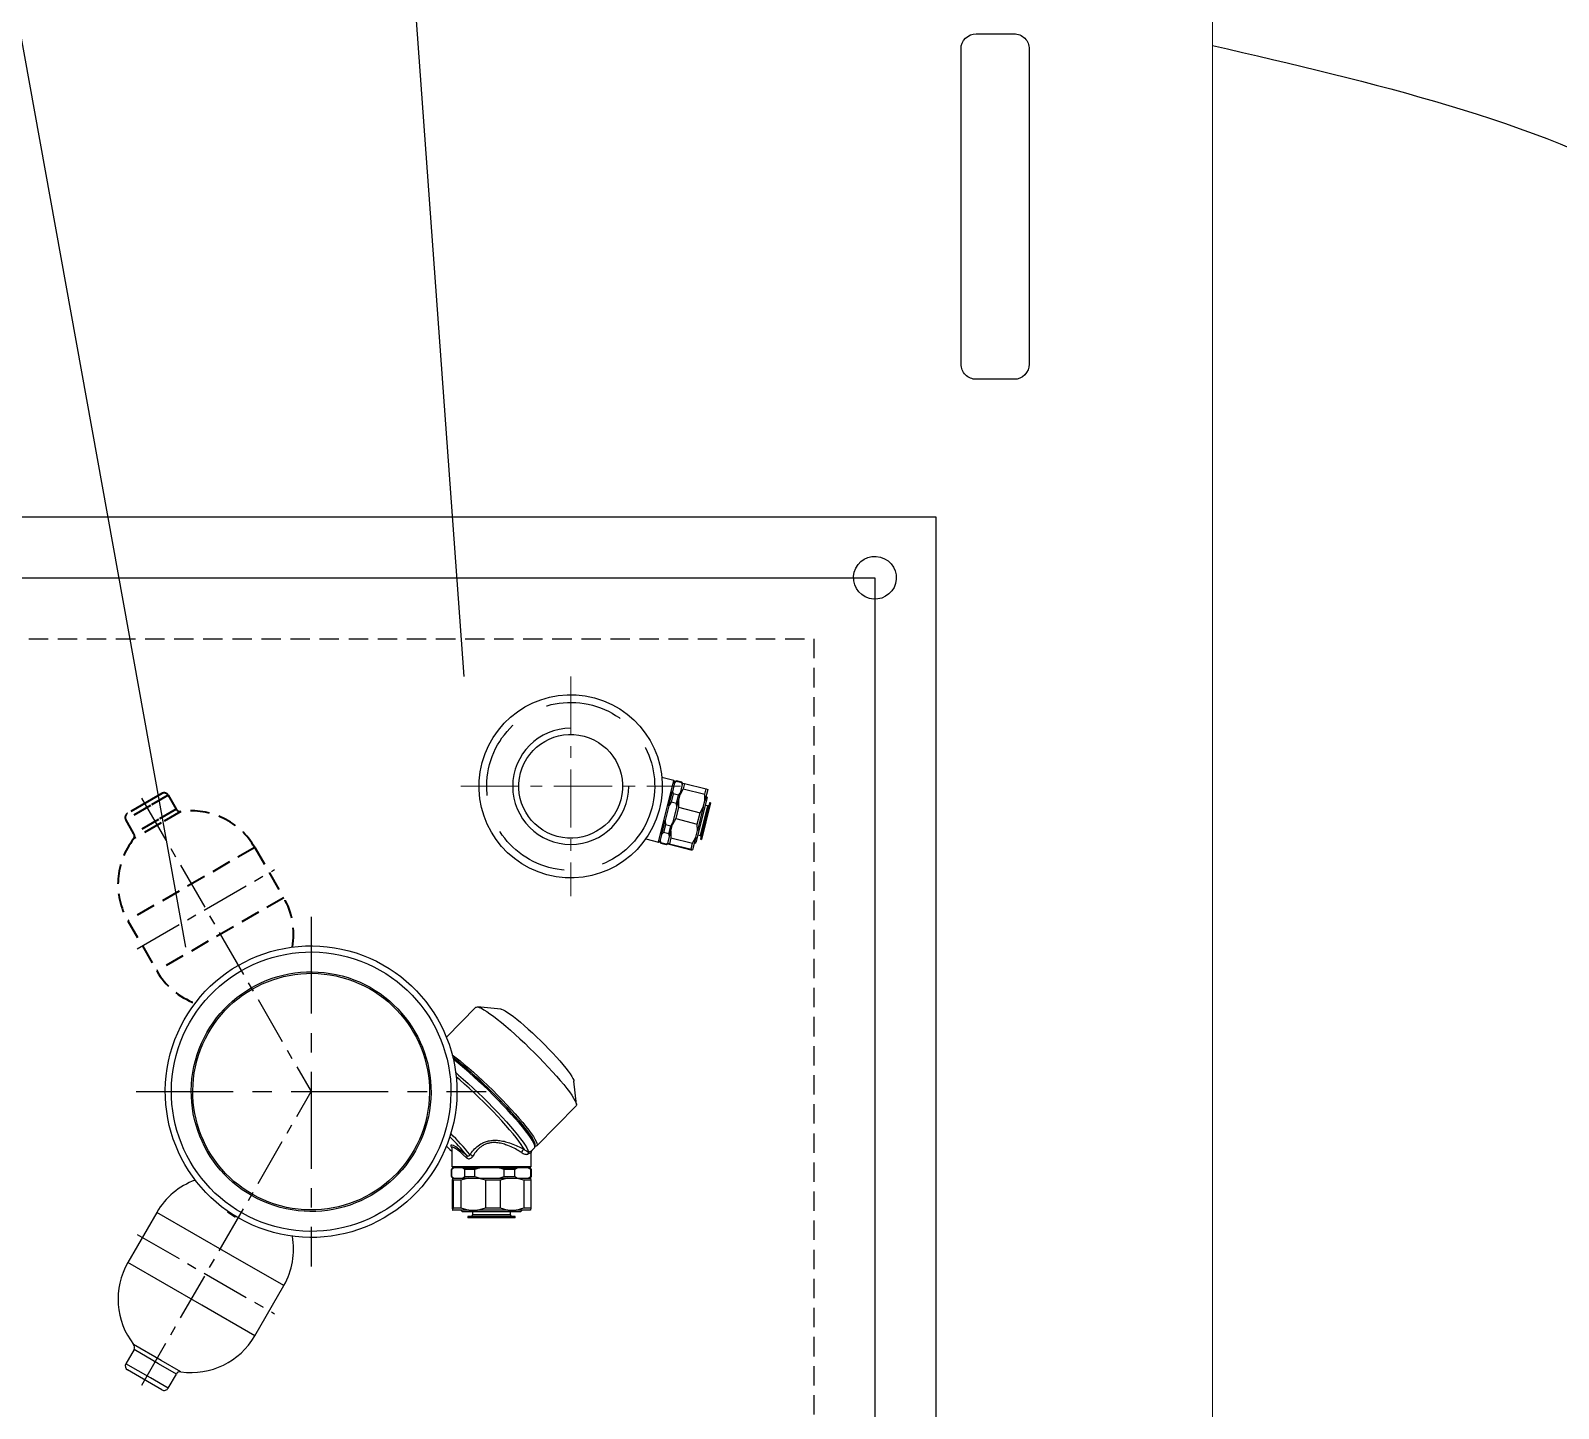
# Model space of a CAD drawing. Header units: millimetres. Extents: x -27384 to -11847, y 105622 to 113060.
# Drawn here: x -20533 to -20033, y 111401 to 111852 of the extents above; entities that cross this region are included whole.
import ezdxf

# ---------------------------------------------------------------- set-up
doc = ezdxf.new("R2010")
doc.units = ezdxf.units.MM
for name, pattern in [('CENTER', [50.800000000000004, 31.75, -6.35, 6.35, -6.35]), ('CENTERX2', [101.60000000000001, 63.5, -12.7, 12.7, -12.7]), ('DASHDOT', [25.4, 12.7, -6.35, 0, -6.35]), ('DASHED', [19.049999999999997, 12.7, -6.35]), ('HIDDEN', [9.524999999999999, 6.35, -3.175])]:
    doc.linetypes.add(name, pattern=pattern)
doc.layers.get('0').update_dxf_attribs({"color": 1, "linetype": 'DASHDOT'})
for name, color, linetype in [('01粗实线', 7, 'Continuous'), ('1', 4, 'Continuous'), ('3', 6, 'HIDDEN')]:
    doc.layers.add(name, color=color, linetype=linetype)
for name, color, linetype, lineweight in [('04细虚线', 6, 'DASHED', 20), ('1轮廓实线层', 7, 'Continuous', 0), ('2中心线层', 1, 'CENTER', 25), ('4虚线层', 6, 'DASHED', 35), ('点画线1', 4, 'CENTERX2', 20), ('粗实线', 7, 'Continuous', 25)]:
    doc.layers.add(name, color=color, linetype=linetype, lineweight=lineweight)

# ---------------------------------------------------------------- blocks, each defined once
blk = doc.blocks.new('G$CC07C4F29')
at = {"color": 4, "linetype": 'Continuous', "lineweight": 25}
for p, q in [((117.2327228950307, 125.4825651748397), (107.5597459562923, 115.6603669750693)), ((125.3412329972925, 124.8966662999446), (117.708551145166, 125.6024496688187)), ((150.1202310244116, 93.6831760355708), (149.2976920384717, 101.3041597014817)), ((137.124905936711, 80.12409293751261), (150.0076443826365, 93.2055683894796)), ((136.5478042232135, 79.78993869844999), (136.5371445331475, 80.4862213466622)), ((109.3093894959602, 79.46232776601391), (109.3093894959529, 73.35878540790145)), ((135.3093894959529, 73.35878540790873), (135.3093894959602, 77.87953386085428)), ((135.5645116082887, 78.53962701141427), (136.4285416963903, 79.41698615633504)), ((136.544601541631, 79.99913536290114), (136.7538227202676, 79.99913536290114)), ((109.6593894959515, 72.858785407916), (109.1593894959587, 72.358785407916)), ((109.1593894959587, 72.358785407916), (109.1593894959587, 70.05878540791309)), ((109.2204038789205, 72.35878540792328), (109.1593894959587, 72.358785407916)), ((109.1593894959587, 70.05878540791309), (109.6593894959515, 69.55878540790582)), ((109.1593894959587, 70.05878540791309), (109.2204038789278, 70.05878540789854)), ((109.9542728678061, 72.85878540790873), (109.2204038789205, 72.35878540792328)), ((109.2204038789278, 70.05878540789854), (109.2204038789205, 72.35878540792328)), ((109.2204038789278, 70.05878540789854), (109.9542728678134, 69.55878540790582)), ((109.3093894959529, 73.35878540790145), (109.8093894959457, 72.85878540790873)), ((109.3093894959529, 73.35878540790145), (135.3093894959529, 73.35878540790873)), ((109.6593894959515, 72.858785407916), (109.9542728678061, 72.85878540790873)), ((110.2561159268153, 72.85878540792328), (109.9542728678061, 72.85878540790873)), ((112.5024873342263, 72.85878540790873), (110.2561159268153, 72.85878540792328)), ((112.8043303932282, 72.85878540790873), (112.5024873342263, 72.85878540790873)), ((113.5381993821138, 72.358785407916), (112.8043303932282, 72.85878540790873)), ((112.8043303932282, 72.85878540790873), (118.4834678095795, 72.85878540790873)), ((112.8043303932354, 69.55878540790582), (113.5381993821065, 70.05878540791309)), ((116.8606688526052, 72.358785407916), (113.5381993821138, 72.358785407916)), ((113.5381993821065, 70.05878540791309), (113.5381993821138, 72.358785407916)), ((113.5381993821065, 70.05878540791309), (116.8606688525979, 70.05878540791309)), ((118.4834678095795, 72.85878540790873), (116.8606688526052, 72.358785407916)), ((116.8606688525979, 70.05878540791309), (116.8606688526052, 72.358785407916)), ((116.8606688525979, 70.05878540791309), (118.4834678095722, 69.55878540792037)), ((119.1509310881011, 72.85878540792328), (118.4834678095795, 72.85878540790873)), ((124.1183152290541, 72.85878540792328), (119.1509310881011, 72.85878540792328)), ((124.7857785075757, 72.85878540790873), (124.1183152290541, 72.85878540792328)), ((126.40857746455, 72.358785407916), (124.7857785075757, 72.85878540790873)), ((124.7857785075757, 72.85878540790873), (130.838584437719, 72.858785407916)), ((124.7857785075757, 69.55878540791309), (126.4085774645573, 70.05878540791309)), ((126.4085774645573, 70.05878540791309), (126.40857746455, 72.358785407916)), ((129.9496544696231, 72.358785407916), (126.40857746455, 72.358785407916)), ((126.4085774645573, 70.05878540791309), (129.9496544696303, 70.05878540792037)), ((130.838584437719, 72.858785407916), (129.9496544696231, 72.358785407916)), ((129.9496544696303, 70.05878540792037), (129.9496544696231, 72.358785407916)), ((129.9496544696303, 70.05878540792037), (130.838584437719, 69.55878540790582)), ((131.2042046572387, 72.85878540790873), (130.838584437719, 72.858785407916)), ((133.925217390788, 72.85878540792328), (131.2042046572387, 72.85878540790873)), ((134.2908376103005, 72.85878540790873), (133.925217390788, 72.85878540792328)), ((135.1797675783891, 72.35878540792328), (134.2908376103005, 72.85878540790873)), ((134.2908376103005, 72.85878540790873), (134.9593894959544, 72.858785407916)), ((134.2908376103005, 69.55878540792037), (135.1797675784037, 70.05878540790582)), ((134.8093894959529, 72.85878540790873), (135.3093894959529, 73.35878540790873)), ((135.4593894959617, 72.358785407916), (134.9593894959544, 72.858785407916)), ((134.9593894959544, 69.55878540790582), (135.4593894959544, 70.05878540790582)), ((135.1797675784037, 70.05878540790582), (135.1797675783891, 72.35878540792328)), ((135.4593894959617, 72.358785407916), (135.1797675783891, 72.35878540792328)), ((135.1797675784037, 70.05878540790582), (135.4593894959544, 70.05878540790582)), ((135.4593894959544, 70.05878540790582), (135.4593894959617, 72.358785407916)), ((109.567157276957, 69.55878540790582), (109.477613287956, 68.85878540792328)), ((109.477613287956, 68.85878540792328), (109.477613287956, 59.75878540791018)), ((109.567157276957, 69.55878540790582), (109.6630808632617, 69.55878540791309)), ((109.7526248522627, 68.85878540790873), (109.6630808632617, 69.55878540791309)), ((109.6630808632617, 69.55878540791309), (114.8863044906029, 69.55878540790582)), ((112.2607834685405, 68.858785407916), (109.7526248522627, 68.85878540790873)), ((109.7526248522627, 68.85878540790873), (109.7526248522627, 59.75878540791018)), ((114.8863044906029, 69.55878540790582), (112.2607834685405, 68.858785407916)), ((112.2607834685405, 68.858785407916), (112.2607834685477, 59.75878540791018)), ((114.8863044906029, 69.55878540790582), (117.698881808421, 69.55878540790582)), ((117.698881808421, 69.55878540790582), (127.6285367095988, 69.55878540791309)), ((120.3244028304762, 68.85878540790873), (117.698881808421, 69.55878540790582)), ((125.0925596765373, 68.85878540790873), (120.3244028304762, 68.85878540790873)), ((120.3244028304762, 68.85878540790873), (120.3244028304835, 59.75878540791018)), ((127.6285367095988, 69.55878540791309), (125.0925596765373, 68.85878540790873)), ((125.0925596765373, 68.85878540790873), (125.0925596765373, 59.75878540791746)), ((127.6285367095988, 69.55878540791309), (130.3451904411122, 69.55878540790582)), ((132.8811674741737, 68.85878540790873), (130.3451904411122, 69.55878540790582)), ((130.3451904411122, 69.55878540790582), (135.0516217149489, 69.55878540792037)), ((132.8811674741737, 68.85878540790873), (132.881167474181, 59.75878540791746)), ((135.1411657039425, 68.85878540790873), (132.8811674741737, 68.85878540790873)), ((135.0516217149489, 69.55878540792037), (135.1411657039425, 68.85878540790873)), ((135.1411657039425, 68.85878540790873), (135.1411657039425, 59.75878540791746)), ((12.71750493908621, 58.33027388273331), (3.217504939071659, 41.875791210834)), ((36.92883996432647, 44.35185308846849), (12.71750493908621, 58.33027388273331)), ((35.98097639354819, 58.66251620611001), (35.89242473827471, 58.52630663595482)), ((35.89242473827471, 58.52630663595482), (35.95138709674939, 58.24823211306648)), ((38.40762534546229, 56.89114122976025), (35.89263915795163, 58.52616723887331)), ((38.12955082257395, 56.83217887130013), (35.95157278418628, 58.24811139517988)), ((38.12955082257395, 56.83217887130013), (38.40762534546229, 56.89114122976025)), ((38.40762534546229, 56.89114122976025), (38.49617700073577, 57.02735079991544)), ((109.477613287956, 59.75878540791018), (109.567157276957, 59.05878540790582)), ((109.567157276957, 59.05878540790582), (109.663080863269, 59.05878540790582)), ((109.663080863269, 59.05878540790582), (109.7526248522627, 59.75878540791018)), ((114.8863044906102, 59.05878540790582), (109.663080863269, 59.05878540790582)), ((109.7526248522627, 59.75878540791018), (112.2607834685477, 59.75878540791018)), ((112.25938949595, 59.05878540791309), (112.8093894959457, 58.50878540791746)), ((112.2607834685477, 59.75878540791018), (114.8863044906102, 59.05878540790582)), ((131.8093894959602, 58.50878540791746), (112.8093894959457, 58.50878540791746)), ((114.6093894959558, 57.00878540791746), (114.6093894959631, 56.55878540792037)), ((130.00938949595, 57.00878540790291), (114.6093894959558, 57.00878540791746)), ((130.0093894959427, 56.55878540792037), (114.6093894959631, 56.55878540792037)), ((114.8863044906102, 59.05878540790582), (117.698881808421, 59.05878540792037)), ((116.1093894959704, 58.50878540790291), (116.1093894959704, 57.50878540811391)), ((128.5093894959355, 57.50878540811391), (116.1093894959704, 57.50878540811391)), ((117.698881808421, 59.05878540792037), (120.3244028304835, 59.75878540791018)), ((127.6285367096061, 59.05878540790582), (117.698881808421, 59.05878540792037)), ((120.3244028304835, 59.75878540791018), (125.0925596765373, 59.75878540791746)), ((125.0925596765373, 59.75878540791746), (127.6285367096061, 59.05878540790582)), ((127.6285367096061, 59.05878540790582), (130.3451904411049, 59.05878540792037)), ((128.5093894959355, 57.50878540811391), (128.5093894959427, 58.50878540791746)), ((130.0093894959427, 56.55878540792037), (130.00938949595, 57.00878540790291)), ((130.3451904411049, 59.05878540792037), (132.881167474181, 59.75878540791746)), ((135.0516217149489, 59.05878540790582), (130.3451904411049, 59.05878540792037)), ((131.8093894959602, 58.50878540791746), (132.3593894959558, 59.05878540791309)), ((132.881167474181, 59.75878540791746), (135.1411657039425, 59.75878540791746)), ((135.1411657039425, 59.75878540791746), (135.0516217149489, 59.05878540790582)), ((27.42883996431192, 27.89737041657645), (3.217504939071659, 41.875791210834)), ((54.28672432072199, 34.33027388274058), (36.92883996432647, 44.35185308846849)), ((44.78672432073654, 17.87579121082672), (54.28672432072199, 34.33027388274058)), ((44.78672432073654, 17.87579121082672), (27.42883996431192, 27.89737041657645)), ((14.1425876137655, 9.85035457117192), (5.122678486695804, 15.0580015337473)), ((5.241751833433227, 13.3818896789162), (2.573911399616918, 8.761054501075705)), ((13.3121968418418, 8.72241608081822), (5.241751833433227, 13.3818896789162)), ((10.64435640804732, 4.101580903006834), (2.573911399616918, 8.761054501075705)), ((9.6801860746491, 2.92619409695908), (3.122949505312135, 6.712016395402316)), ((19.09815829397849, 5.381889678916195), (13.3121968418418, 8.72241608081822)), ((20.60925041321752, 6.116825063152646), (14.1425876137655, 9.85035457117192)), ((16.430317860184, 0.7610545010975329), (19.09815829397849, 5.381889678916195)), ((14.38127975450334, 0.2120163953950396), (9.6801860746491, 2.92619409695908)), ((16.430317860184, 0.7610545010975329), (10.64435640804732, 4.101580903006834))]:
    blk.add_line(p, q, dxfattribs=at)
at = {"color": 4, "linetype": 'Continuous', "lineweight": 25, "flags": 128}
for points in [[(117.2327228950307, 125.4825651748324), (117.4151095398265, 125.5847934015983), (117.7939930525099, 125.5919327636293), (118.3206414425513, 125.4473701787283), (118.9901375358386, 125.152455388823), (119.7962304277389, 124.7099419338119), (120.7313938461011, 124.1239614426449), (121.7868964220834, 123.3999850572363), (122.9528832124852, 122.544772350062), (124.2184677128316, 121.5663082117317), (125.5718335016281, 120.4737282982896), (127.0003445671318, 119.2772337339775), (128.4906632864295, 117.9879958662059), (130.0288749552055, 116.6180519615373), (131.6006177055024, 115.1801928171262), (133.1912165988106, 113.6878433363672), (134.7858206417804, 112.1549371843139), (136.3695414461035, 110.5957866926401), (137.9275922373708, 109.0249492294461), (139.4454259151062, 107.457091280834), (140.9088708752461, 105.906851514068), (142.3042633264849, 104.3887041001653), (143.6185748654825, 102.9168235724574), (144.8395341195137, 101.5049524828864), (145.9557413209986, 100.1662730913959), (146.9567747440306, 98.91328428675479), (147.8332880092712, 97.7576848878598), (148.5770973485232, 96.71026441494178), (149.1812580143742, 95.78080235073139), (149.6401291214788, 94.97797683209501), (149.9494263139568, 94.3092836245778), (150.1062617672578, 93.78096613650996), (150.109171150998, 93.39795712592604), (150.0076443826365, 93.20556838947232)], [(125.3412329972998, 124.8966662999737), (125.5786314013239, 124.8513366519983), (126.09991152968, 124.6545632832931), (126.7595493649642, 124.3097129279631), (127.5492495787112, 123.8211222793107), (128.4590812324896, 123.1949356482291), (129.4776026653926, 122.4390276949416), (130.5920053794252, 121.5629044005036), (131.7882751138604, 120.5775835237291), (133.0513680827207, 119.4954560463302), (134.3654001590403, 118.330130349168), (135.7138466270335, 117.0962610790666), (137.0797499899854, 115.8093648579888), (138.4459332206025, 114.4856251525853), (139.795215772072, 113.1416887576997), (141.1106296334401, 111.794456453259), (142.375632712181, 110.4608704671919), (143.5743168605986, 109.1577014170398), (144.6916079300354, 107.9013374097121), (145.7134553370379, 106.7075779515799), (146.6270087575685, 105.5914352604232), (147.4207797273048, 104.5669454782328), (148.0847861157381, 103.6469921584139), (148.6106776572778, 102.8431442477522), (148.9918409606616, 102.1655106001053), (149.2234826761851, 101.6226128517665), (149.2976920384608, 101.304159701489)], [(109.4531873058731, 109.9220927337374), (109.4739982202082, 109.9068366352658), (110.6912052873449, 108.9889263014411), (112.0022113896557, 107.9521936069432), (113.3947760164083, 106.8063182455735), (114.8558971668899, 105.561998946825), (116.3719327465878, 104.2308535847624), (117.9287279397831, 102.825310704975), (119.5117473692007, 101.3584934825849), (121.1062108089536, 99.84409719483665), (122.6972311835125, 98.29626135181752), (124.2699535642969, 96.7294376797363), (125.8096938662275, 95.15825518907513), (127.3020759489227, 93.59738358741015), (128.733165842983, 92.06139631235419), (130.089601847656, 90.56463446321868), (131.3587192854757, 89.12107290212589), (132.528668748826, 87.74418977440655), (133.5885267347985, 86.44684066688205), (134.5283976349529, 85.24113857857446), (135.3395061279225, 84.13834082503308), (136.0142791122562, 83.1487439317716), (136.5464164143996, 82.28158749832801), (136.9309496117421, 81.54496793068392), (137.164288421438, 80.94576284728828), (137.2442542218851, 80.48956686453312)], [(109.6768783930092, 109.0303479480426), (110.7562120863367, 108.2075589433807), (112.0729014406752, 107.1590379396148), (113.4696819037054, 106.0021732859605), (114.9331017160221, 104.748106221472), (116.4490673448454, 103.4089140974902), (118.0029792124551, 101.9974940662578), (119.5798722981199, 100.5274388742473), (121.1645602593926, 99.01290595654427), (122.7417816849484, 97.46848109311395), (124.2963470702525, 95.90903793961479), (125.813285100834, 94.34959478613018), (127.2779868342113, 92.80516992268531), (128.6763463919924, 91.29063700498227), (129.9948968072422, 89.8205818129718), (131.2209397186598, 88.40916178173211), (132.3426676627787, 87.06996965776489), (133.3492777862921, 85.81590259325458), (134.2310758834356, 84.65903793960751), (134.9795697565351, 83.61051693584159), (135.5875510003752, 82.68043741240399), (136.0491644232461, 81.87775654350844), (136.3599644355563, 81.21020458474959), (136.5169578632485, 80.68421042639966), (136.537144533133, 80.48622134667676)], [(136.5372284271798, 80.478905310134), (136.4565844704266, 80.93327972682891), (136.2212034253243, 81.53187888166576), (135.8333521400054, 82.26893793760246), (135.2967658343769, 83.13735861299938), (134.6166121278875, 84.12877754199872), (133.7994412725311, 85.23364681838575), (132.853123070352, 86.44132594703115), (131.7867710829669, 87.74018431775767), (130.6106548629323, 89.11771321438573), (129.3361010523731, 90.56064628066088), (127.975384301244, 92.05508728232962), (126.5416090556755, 93.58664393561048), (125.0485833550847, 95.14056651268766), (123.5106858531217, 96.7018898897004), (121.9427273434485, 98.25557766903512), (120.3598081236341, 99.78666698799498), (118.7771725710918, 101.2804126195188), (117.2100623313236, 102.72242897658), (115.6735695326279, 104.0988286533757), (114.1824914405879, 105.3963561685887), (112.7511879523299, 106.6025156229662), (111.3934433028844, 107.7056910416068), (110.1223333154339, 108.6952582421654), (109.6768783930092, 109.0303479480426)], [(136.428541696383, 79.41698615634232), (136.5264118369523, 79.59501471493422), (136.5307486728343, 79.97109570147586), (136.3811259241047, 80.4926839276668), (136.0789405780597, 81.15490946482896), (135.6270140578563, 81.95158929153695), (135.0295658796604, 82.87528502289933), (134.292174256123, 83.91737236072368), (133.4217240141516, 85.06812161634298), (132.4263423131415, 86.31678855399514), (131.315322763825, 87.65171470690984), (130.0990386564081, 89.06043622930156), (128.7888461078619, 90.52980026786099), (127.3969780330372, 92.0460877664591), (125.9364299290901, 93.59514155724901), (124.4208385401871, 95.1624985423623), (122.8643545347295, 96.73352473194973), (121.2815103845423, 98.29355187775218), (119.6870846789607, 99.82801442663185), (118.0959641411828, 101.3225855152341), (116.5230046350116, 102.7633107359507), (114.9828924595276, 104.1367384256082), (113.4900072271485, 105.43004525992), (112.0582876050466, 106.6311559814276), (110.7011011735813, 107.7288561429377), (109.8203665508481, 108.4162667872952)], [(110.5944330189959, 104.0851318160203), (111.5285998713734, 103.2953671454743), (113.0706178481123, 101.956768607597), (114.6615329907581, 100.5341990019588), (116.2855742659231, 99.04176052175899), (117.926642254788, 97.49424798320251), (119.5684687495959, 95.90700216171535), (121.1947780233604, 94.29575771604868), (122.7894481741896, 92.67648720772559), (124.3366709445836, 91.06524276205892), (125.8211084316499, 89.47799694057176), (127.2280451345068, 87.93048440202983), (128.5435338317257, 86.43804592183005), (129.7545338427444, 85.01547631617723), (130.849040302528, 83.67687777832907), (131.816203167873, 82.43552008092956), (132.6464347760848, 81.30370903033327), (133.3315048890217, 80.29266447697592), (133.8646222811003, 79.41240909077897), (134.2405020619335, 78.6716690047615), (134.4554180663108, 78.07778731113649)], [(133.0658053727457, 78.86346442343347), (132.6005424060495, 79.66847513778339), (131.9898368450449, 80.59996336408221), (131.2395347812781, 81.64901225959329), (130.3568186195553, 82.80557961040904), (129.3501383230541, 84.0585939623561), (128.2291305244362, 85.39606060459482), (127.0045262775238, 86.80517639118625), (125.6880483321802, 88.27245230152039), (124.2922989161743, 89.78384256648133), (122.830639098087, 91.324879124164), (121.3170608859436, 92.88081011809845), (119.766053286141, 94.43674111201835), (118.1924636048498, 95.9777776697083), (116.6113553193281, 97.48916793466924), (115.0378638800976, 98.9564438449961), (113.4870518239622, 100.3655596315875), (111.9737645852001, 101.7030262738335), (110.7504515855035, 102.7547517579951)], [(137.2442542218851, 80.48956686453312), (137.1701003939306, 80.18063936140243), (136.9425192918934, 80.02186471075402), (136.7538227202676, 79.99913536292297)], [(107.5479506821794, 80.0278738081688), (108.7111417255001, 78.9470784189034), (109.3093894959529, 78.40622650223668)]]:
    blk.add_lwpolyline(points, dxfattribs=at)
at = {"color": 4, "linetype": 'Continuous', "lineweight": 25}
for radius in [47.75000000050019, 45.75000000050014, 39.24927866180012, 38.74927866180014]:
    blk.add_circle((63.2521146299041, 97.858785407916), radius, dxfattribs=at)
for centre, radius, start, end in [((59.22234849823144, 32.77462329131959), 70.53386921552563, 38.73308481005975, 45.50148785795557), ((53.83207828132436, 27.43818263798312), 79.07438194780522, 39.05294318773875, 45.78029020922601), ((113.5629877839383, 76.61798111619282), 0.7395542957472829, 325.5926489103645, 23.02001859792631), ((114.1518643102609, 74.38829642546625), 3.068574900913996, 49.06855182102193, 69.2625191923814), ((133.2423168361129, 77.68528416386835), 1.191329098407244, 98.52051242745647, 167.833350216748), ((135.2304284988277, 77.47671162070037), 0.9807819105905883, 142.2038784688347, 184.0255352279065), ((33.50211462991865, 46.33027388274058), 24.00000000000036, 109.9898882237924, 150.0000000000221), ((115.6093894957667, 57.50878540812846), 0.5000000002011118, 270.0000000466907, 0), ((129.0093894961465, 57.50878540809936), 0.5000000002011118, 180, 269.9999999524755), ((33.50211462991865, 46.33027388274058), 24.00000000000031, 329.9999999999746, 10.01011177621375), ((24.00211462991865, 29.875791210834), 24.00000000000037, 150.0000000000372, 218.1270919335081), ((3.942713727767114, 14.13188967890892), 1.500000000000687, 330.0000000003172, 38.12709193490512), ((24.00211462991865, 29.875791210834), 24.00000000000037, 261.872908066429, 329.9999999999596), ((3.872949505290308, 8.011054501082981), 1.499999999999989, 150.0000000013172, 240.0000000003172), ((20.39719639965915, 4.631889678908919), 1.500000000000737, 81.87290806557904, 149.9999999999376), ((15.13127975451062, 1.511054501053877), 1.500000000000028, 239.9999999996969, 330.0000000006968)]:
    blk.add_arc(centre, radius, start, end, dxfattribs=at)
for centre, major_axis, ratio, start_param, end_param in [((123.0057537362736, 66.38212600503903), (13.94672577328448, -13.94672577328437), 0.08748866352591853, 2.334302318659252, 3.437507729782718), ((122.3093894959529, 65.67501922383963), (-12.94286694306567, 13.95438633642635), 0.08724528637019617, 5.482416285291736, 6.376973082821841)]:
    blk.add_ellipse(centre, major_axis=major_axis, ratio=ratio, start_param=start_param, end_param=end_param, dxfattribs=at)
for points, knots in [([(115.2384058750686, 77.25806633794855), (115.4127685666608, 77.4943116535942), (115.9915625252543, 78.27852391938359), (117.1236611906643, 79.52506384049047), (118.5785095493047, 80.64619758819026), (120.0152652329343, 81.35534275870305), (121.3776210859942, 81.77411239663343), (122.9119599334008, 81.97182262002752), (124.6388799640408, 81.91959268774372), (126.4401689140941, 81.61672180487949), (128.4121988093393, 81.05569155608828), (130.4145059421862, 80.26439051373745), (131.9918053099173, 79.48138999766525), (132.8128646319165, 79.00899379343173), (133.0658053727384, 78.86346442341892)], [0, 0, 0, 0, 0.04266497171065688, 0.1416256404649988, 0.2434778682645758, 0.3056477259912133, 0.3695376831050997, 0.4442153448961934, 0.5217002682180775, 0.6115614299238573, 0.7040307214924727, 0.8229574975847133, 0.9454591641305351, 1, 1, 1, 1]), ([(132.077746496594, 77.93636372293986), (131.8504240166949, 78.08300134227466), (131.1290311293487, 78.54834614955325), (129.7147933217129, 79.34287641263654), (127.9273196841968, 80.15670921643323), (126.1261322209684, 80.76374506552384), (124.5467205670284, 81.10217328639555), (123.030893862895, 81.20750874110672), (122.050777104705, 81.11888826221548), (121.1516976743878, 80.93520762449043), (120.3271126022009, 80.68026338061463), (119.0604232978731, 80.01765199852525), (117.7724014503474, 78.92442573467997), (116.8058289667606, 77.71388626918633), (116.3102763485003, 76.93826029267802), (116.1622582902783, 76.70658630547405)], [0, 0, 0, 0, 0.05588772518059864, 0.177356007433796, 0.3020657121267563, 0.3922650908494876, 0.4848176544014231, 0.553498311996336, 0.6245753280593466, 0.6337352310777709, 0.6938120029317631, 0.7561224826148648, 0.8540593593476924, 0.9564085639967927, 1, 1, 1, 1]), ([(114.1731504039781, 76.2000790541133), (114.220728315915, 76.16034298001614), (114.3942738457627, 76.01540139362623), (114.7613678407215, 75.87265568868315), (115.2752058480255, 75.91670951026754), (115.7862395207267, 76.19809203818295), (116.0360372578361, 76.53589623196603), (116.1622582902783, 76.70658630547405)], [0, 0, 0, 0, 0.08027917785829626, 0.2928268998679805, 0.5159725756767263, 0.7554243607621479, 1, 1, 1, 1]), ([(115.2384058750686, 77.25806633794855), (115.1877002401015, 77.15259054338821), (115.089647284025, 76.94862478184223), (114.8615271227827, 76.77605502191), (114.6797847900016, 76.73698689717276), (114.5259934013084, 76.74722632338671), (114.4228066683936, 76.78246934311028), (114.314749484387, 76.84816253490135), (114.2718149097273, 76.88380475988379), (114.2436500987533, 76.90718583529815)], [0, 0, 0, 0, 0.259330725740973, 0.5014855701566178, 0.6710524832427325, 0.7186120730262767, 0.8811483084141254, 0.9220340377620758, 1, 1, 1, 1]), ([(132.077746496594, 77.93636372293986), (132.4668240569808, 77.72531193276518), (133.0744417379829, 77.3957149259586), (133.7873619704114, 77.29179904353077), (134.0956667810606, 77.36879866295203), (134.2520663120085, 77.40785969588615)], [0, 0, 0, 0, 0.4672911091819892, 0.7297628263334773, 1, 1, 1, 1]), ([(134.4554180663108, 78.07778731112921), (134.2555009135976, 78.12957429169182), (133.8790110041373, 78.22710106895101), (133.3254322991634, 78.66029679222993), (133.0658053727384, 78.86346442341892)], [0, 0, 0, 0, 0.5310026847615533, 1, 1, 1, 1]), ([(135.3093363702937, 77.879533860847), (135.2753012329704, 77.84798889570811), (135.2062085633297, 77.78395137365442), (134.7647574472358, 77.6141972250698), (134.3742197056054, 77.45702151610021), (134.2520663120085, 77.40785969588615)], [0, 0, 0, 0, 0.4001832612718427, 0.8123877864728472, 1, 1, 1, 1]), ([(134.4554180663108, 78.07778731112921), (134.586000683179, 78.12972652599274), (134.9937843986772, 78.2919224333018), (135.4389095093502, 78.46155403890589), (135.5166379438451, 78.5249867171151), (135.5509007077853, 78.55294789881009)], [0, 0, 0, 0, 0.2085006625084894, 0.6511063790816458, 0.9999999999999999, 0.9999999999999999, 0.9999999999999999, 0.9999999999999999]), ([(135.3199590545555, 77.88034207403689), (135.3193839973464, 77.96629024334106), (135.3181241977436, 78.1545801517932), (135.4359043020522, 78.40072877136845), (135.529479772762, 78.51071365164535), (135.5721044959791, 78.56081305317639)], [0, 0, 0, 0, 0.3137852009160802, 0.6874211194938615, 0.9999999999999999, 0.9999999999999999, 0.9999999999999999, 0.9999999999999999])]:
    blk.add_open_spline(points, degree=3, knots=knots, dxfattribs=at)
at = {"layer": '2中心线层', "lineweight": -3, "ltscale": 0.5}
for p, q in [((7.752114629889547, 193.9876052279433), (63.2521146299041, 97.85878540786507)), ((6.235454131427105, 144.6145382688628), (51.26877512817009, 170.6145382689356)), ((7.752114629904099, 1.729965587845072), (63.2521146299041, 97.85878540790873)), ((6.235454131514416, 51.10303254677274), (51.26877512830106, 25.10303254678729))]:
    blk.add_line(p, q, dxfattribs=at)
at = {"layer": '2中心线层', "lineweight": -3}
for p, q in [((63.25211462991138, 155.1587854085083), (63.25211462991138, 40.55878540732374)), ((5.95211462930456, 97.85878540790145), (120.5521146304964, 97.85878540790873))]:
    blk.add_line(p, q, dxfattribs=at)
at = {"layer": '4虚线层', "color": 2, "ltscale": 0.5}
for p, q in [((14.38127975431416, 195.5055544202332), (9.680186074459925, 192.7913767186765)), ((10.64435640786542, 191.615989912636), (2.573911399449571, 186.956516314538)), ((9.680186074459925, 192.7913767186765), (3.122949505130237, 189.0055544202187)), ((16.43031785998755, 194.9565163145598), (10.64435640786542, 191.615989912636)), ((19.09815829379659, 190.3356811367339), (13.31219684167445, 186.9951547348173)), ((16.43031785998755, 194.9565163145598), (19.09815829379659, 190.3356811367339)), ((5.241751833258604, 182.3356811367121), (2.573911399449571, 186.956516314538)), ((14.14258761359088, 185.8672162444782), (5.122678486535733, 180.6595692818883)), ((13.31219684167445, 186.9951547348173), (5.241751833258604, 182.3356811367121)), ((20.60925041302835, 189.6007457525047), (14.14258761359088, 185.8672162444782)), ((44.78672432058374, 177.8417796048743), (3.21750493896252, 153.8417796048016)), ((44.78672432058374, 177.8417796048743), (54.28672432060557, 161.3872969329968)), ((54.28672432060557, 161.3872969329968), (12.71750494016305, 137.3872969325239)), ((3.217504939530045, 153.841779604234), (12.71750494009029, 137.3872969326476))]:
    blk.add_line(p, q, dxfattribs=at)
for centre, radius, start, end in [((15.13127975432144, 194.2065163145817), 1.500000000000028, 29.99999999968278, 120.0000000003031), ((20.39719639946998, 191.0856811367339), 1.500000000000737, 210.0000000000624, 278.1270919341458), ((3.872949505122961, 187.7065163145453), 1.499999999999989, 120.0000000000624, 209.9999999999234), ((24.00211462975858, 165.8417796047943), 24.00000000000037, 30.0000000001029, 98.12709193365698), ((24.00211462975858, 165.8417796047943), 24.00000000000037, 141.8729080665407, 210.0000000001179), ((3.942713727614318, 181.585681136683), 1.500000000000687, 321.8729080647047, 30.0000000003031), ((33.50211462981679, 149.3872969329386), 24.00000000000031, 349.9898882239091, 30.00000000011794), ((33.50211462981679, 149.3872969329386), 24.00000000000036, 210.0000000001179, 250.0101117762788)]:
    blk.add_arc(centre, radius, start, end, dxfattribs=at)
blk = doc.blocks.new('G$C6C638B4C')
blk.add_lwpolyline([(-1.818989403545856e-11, -2.91038304567337e-11), (639.9999999999891, -2.91038304567337e-11), (640.0000000000036, -600.0000000000146), (-7.275957614183426e-12, -600.0000000000291)], close=True)
at = {"layer": '1'}
blk.add_lwpolyline([(-20.00000000001455, 19.99999999995634), (659.9999999999745, 19.9999999999709), (659.9999999999854, -620.0000000000146), (-19.99999999999636, -620.0000000000437)], close=True, dxfattribs=at)
blk.add_circle((639.9999999999818, -2.91038304567337e-11), 6.999999999999996, dxfattribs=at)
at = {"layer": '3'}
blk.add_lwpolyline([(19.99999999999272, -20.00000000004366), (620, -20.00000000004366), (619.9999999999927, -580.0000000000146), (19.99999999999636, -580.0000000000437)], close=True, dxfattribs=at)
blk = doc.blocks.new('G$C8DD8063A')
at = {"layer": '1', "lineweight": -3, "ltscale": 2}
for centre, radius in [((35.99999999997453, 36.00000000003638), 30), ((35.99999999998181, 36.00000000000728), 17)]:
    blk.add_circle(centre, radius, dxfattribs=at)
at = {"layer": '1', "color": 3, "lineweight": -3, "ltscale": 2}
blk.add_arc((35.99999999998181, 36.00000000000728), 19, 90.0000000000052, 0, dxfattribs=at)
at = {"layer": '点画线1', "color": 1, "ltscale": 0.3}
for p, q in [((35.99999999998181, 72.0000000000291), (35.99999999997453, 2.182787284255028e-11)), ((-2.182787284255028e-11, 36.00000000002183), (71.99999999998181, 36.0000000000291))]:
    blk.add_line(p, q, dxfattribs=at)
blk = doc.blocks.new('G$C123F585F')
at = {"color": 4, "linetype": 'Continuous', "lineweight": 25}
for p, q in [((28.75689219612104, -18.25203974934993), (33.80989433556897, 1.924857172096381)), ((33.80989433556897, 1.924857172096381), (29.85808984782307, 2.914527516797534)), ((33.92890294526842, 0.7535187506582588), (33.40008436204153, -1.358080997291836)), ((34.10073846599335, 1.439666805556044), (33.80989433556897, 1.924857172096381)), ((33.99995985879104, 1.037252653812175), (33.92890294526842, 0.7535187506582588)), ((34.5607373007515, 1.629919856393826), (33.99995985879104, 1.037252653812175)), ((33.99995985879104, 1.037252653812175), (34.12989040143111, 1.556071980099659)), ((34.61508076796599, 1.846916110531311), (34.12989040143111, 1.556071980099659)), ((34.61508076796599, 1.846916110531311), (34.5607373007515, 1.629919856393826)), ((36.34561664379726, 1.182923513275455), (34.5607373007515, 1.629919856393826)), ((36.3999601110263, 1.399919767412939), (34.61508076796599, 1.846916110531311)), ((35.79405202239104, -2.666048241633689), (36.70872922606031, 0.986304784542881)), ((36.34561664379726, 1.182923513275455), (36.3999601110263, 1.399919767412939)), ((36.56087369879606, 0.3959100745705655), (36.34561664379726, 1.182923513275455)), ((36.69080424146341, 0.9147294008580502), (36.3999601110263, 1.399919767412939)), ((36.70872922606031, 0.986304784542881), (37.26935591118308, 0.9197516436834121)), ((37.26935591118308, 0.9197516436834121), (36.83013376157396, -0.834084945730865)), ((37.26935591118308, 0.9197516436834121), (44.33126983366674, -0.8487991051079007)), ((32.15268739794737, -6.339001105719944), (33.32902744851708, -1.641814900416648)), ((33.54428450351588, -2.428828339121537), (32.85608951571703, -5.176826251525199)), ((33.40008436204153, -1.358080997291836), (33.32902744851708, -1.641814900416648)), ((33.32902744851708, -1.641814900416648), (33.54428450351588, -2.428828339121537)), ((33.33628953865264, -12.48002000004635), (35.26608059479622, -4.774265253625344)), ((35.32916384656164, -2.875824682225357), (33.54428450351588, -2.428828339121537)), ((34.64096885876279, -5.623822594614467), (35.32916384656164, -2.875824682225357)), ((35.26608059479622, -4.774265253625344), (35.79405202239104, -2.666048241633689)), ((35.26608059479622, -4.774265253625344), (35.31644715136281, -6.878313280132716)), ((35.32916384656164, -2.875824682225357), (35.8899412885512, -2.283157479658257)), ((36.83013376157396, -0.834084945730865), (35.79405202239104, -2.666048241633689)), ((36.83013376157396, -0.834084945730865), (43.89204768404306, -2.60263569453673)), ((44.6537947892466, -3.677305173885543), (40.96121630272319, -18.42196061648428)), ((43.41444281305667, -6.814900733021204), (43.94241424065331, -4.706683721029549)), ((43.89204768404306, -2.60263569453673), (44.33126983366674, -0.8487991051079007)), ((43.94241424065331, -4.706683721029549), (43.89204768404306, -2.60263569453673)), ((44.85709144433713, -1.054330694867531), (43.94241424065331, -4.706683721029549)), ((44.33126983366674, -0.8487991051079007), (44.85709144433713, -1.054330694867531)), ((44.6537947892466, -3.677305173885543), (44.33386624578452, -3.1435957706708)), ((32.02296842201577, -6.85697563533904), (31.05757601078403, -10.71183708845638)), ((32.15268739794737, -6.339001105719944), (32.02296842201577, -6.85697563533904)), ((32.85608951571703, -5.176826251525199), (32.15268739794737, -6.339001105719944)), ((34.64096885876279, -5.623822594614467), (32.85608951571703, -5.176826251525199)), ((35.31644715136281, -6.878313280132716), (34.3897738150481, -10.5785674796789)), ((34.71360123799423, -6.980343684976106), (34.64096885876279, -5.623822594614467)), ((35.31644715136281, -6.878313280132716), (42.37836107386102, -8.64686402893858)), ((41.45168773756086, -12.34711822847021), (42.37836107386102, -8.64686402893858)), ((43.41444281305667, -6.814900733021204), (41.48465175689853, -14.52065547944221)), ((42.37836107386102, -8.64686402893858), (43.41444281305667, -6.814900733021204)), ((44.78848670682419, -6.43256525004108), (42.37859337878945, -16.05539301254612)), ((45.4680233096733, -5.365686622651992), (42.47509127321973, -17.31661787611665)), ((45.81723883330233, -5.453142428916181), (42.82430679687423, -17.40407368238084)), ((44.78848670682419, -6.43256525004108), (44.01245221000863, -6.238219013946946)), ((45.81723883330233, -5.453142428916181), (45.4680233096733, -5.365686622651992)), ((29.82413805350916, -15.63701816623507), (30.92785703485424, -11.22981161804637)), ((31.00048941404202, -12.58633270839346), (30.35477997781527, -15.16468363266904)), ((31.05757601078403, -10.71183708845638), (30.92785703485424, -11.22981161804637)), ((30.92785703485424, -11.22981161804637), (31.00048941404202, -12.58633270839346)), ((32.78536875708778, -13.03332905149728), (31.00048941404202, -12.58633270839346)), ((31.77456187063581, -18.71607874434267), (32.78967572309557, -14.66267702408368)), ((32.13965932086103, -15.61167997577286), (32.78536875708778, -13.03332905149728)), ((32.78536875708778, -13.03332905149728), (33.48877087488836, -11.87115419728798)), ((32.78967572309557, -14.66267702408368), (33.33628953865264, -12.48002000004635)), ((32.78967572309557, -14.66267702408368), (32.82263974243506, -16.83621427504113)), ((34.3897738150481, -10.5785674796789), (33.33628953865264, -12.48002000004635)), ((34.3897738150481, -10.5785674796789), (41.45168773756086, -12.34711822847021)), ((40.93803794137239, -16.70331250347954), (41.48465175689853, -14.52065547944221)), ((41.48465175689853, -14.52065547944221), (41.45168773756086, -12.34711822847021)), ((28.75689219612104, -18.25203974934993), (29.24208256268685, -17.96119561893283)), ((29.21293062726363, -18.07760079347645), (29.27024010067726, -17.84876112433267)), ((29.21293062726363, -18.07760079347645), (29.50377475767345, -18.56279116001679)), ((29.3289021630826, -17.61452049786749), (29.27024010067726, -17.84876112433267)), ((29.27024010067726, -17.84876112433267), (29.51563267334677, -18.51544189403648)), ((29.76547599108926, -15.87125879268569), (29.3289021630826, -17.61452049786749)), ((29.51563267334677, -18.51544189403648), (29.50377475767345, -18.56279116001679)), ((29.50377475767345, -18.56279116001679), (31.28865410074832, -19.00978750312061)), ((31.30051201641982, -18.96243823712575), (29.51563267334677, -18.51544189403648)), ((29.82413805350916, -15.63701816623507), (29.76547599108926, -15.87125879268569)), ((30.35477997781527, -15.16468363266904), (29.82413805350916, -15.63701816623507)), ((32.13965932086103, -15.61167997577286), (30.35477997781527, -15.16468363266904)), ((31.28865410074832, -19.00978750312061), (31.7738444673123, -18.71894337270351)), ((31.28865410074832, -19.00978750312061), (31.30051201641982, -18.96243823712575)), ((31.30051201641982, -18.96243823712575), (31.83115394072593, -18.49010370355973)), ((31.75591948268811, -18.79051875637379), (31.77456187063581, -18.71607874434267)), ((31.75591948268811, -18.79051875637379), (32.28174109332758, -18.99605034613342)), ((32.33518855575858, -18.78263188515848), (31.77456187063581, -18.71607874434267)), ((32.38505189354328, -16.27836074544757), (32.13965932086103, -15.61167997577286)), ((32.28174109332758, -18.99605034613342), (39.34365501585489, -20.76460109493928)), ((32.82263974243506, -16.83621427504113), (32.33518855575858, -18.78263188515848)), ((32.33518855575858, -18.78263188515848), (39.39710247825678, -20.5511826339789)), ((32.82263974243506, -16.83621427504113), (39.88455366497692, -18.60476502384699)), ((39.39710247825678, -20.5511826339789), (39.88455366497692, -18.60476502384699)), ((39.88455366497692, -18.60476502384699), (40.93803794137239, -16.70331250347954)), ((40.93803794137239, -16.70331250347954), (39.92292408891262, -20.75671422373853)), ((40.42750689948662, -18.74188915995182), (40.96121630272319, -18.42196061648428)), ((41.60255888197389, -15.86104677643743), (42.37859337878945, -16.05539301254612)), ((42.47509127321973, -17.31661787611665), (42.82430679687423, -17.40407368238084)), ((39.34365501585489, -20.76460109493928), (39.90428170096493, -20.8311542357842)), ((39.92292408891262, -20.75671422373853), (39.39710247825678, -20.5511826339789)), ((39.90428170096493, -20.8311542357842), (39.92292408891262, -20.75671422373853))]:
    blk.add_line(p, q, dxfattribs=at)
at = {"color": 4, "linetype": 'Continuous', "lineweight": 25, "extrusion": (0.01579098641131835, -0.008785462923570044, 0.9998367168639969)}
blk.add_line((24.57614322800327, -17.20503368282516), (28.75689219612104, -18.25203974934993), dxfattribs=at)
at = {"color": 4, "linetype": 'Continuous', "lineweight": 25}
for centre, start, end in [((44.8856598249331, -6.044548001489602), 255.9402987990241, 345.9402987389274), ((42.28142026066052, -16.44341026124312), 345.9402988378243, 75.94029881166233)]:
    blk.add_arc(centre, 0.4000000001608893, start, end, dxfattribs=at)
at = {"layer": '1', "lineweight": -3, "ltscale": 2}
blk.add_blockref('G$C8DD8063A', (-35.99999999998909, -35.99999999962165), dxfattribs=at)

msp = doc.modelspace()

# ---------------------------------------------------------------- linework, layer by layer
at = {"layer": '04细虚线', "lineweight": -3, "ltscale": 2, "extrusion": (-0.004685415688226654, -0.01745240643729067, 0.9998367168639969)}
msp.add_circle((-48597.75679127406, 102513.76801925, -679.1051985372012), 27.49999999999999, dxfattribs=at)
at = {"layer": '1', "lineweight": -3, "ltscale": 0.5, "extrusion": (-0.004685415688226654, -0.01745240643729067, 0.9998367168639969)}
for p, q in [((-20608.75752168066, 112249.1307221413, 1183.544910175828), (-20482.54743862627, 111551.6397594539, 1171.961469731276)), ((-20435.73116802026, 112249.2763704288, 1184.358285291298), (-20391.44033888525, 111640.2694745997, 1173.935468497563))]:
    msp.add_line(p, q, dxfattribs=at)
at = {"layer": '1', "lineweight": 15, "extrusion": (-0.009372155909796696, -2.567390744445674e-16, 0.9999560803823349)}
msp.add_line((-20146.13343861032, 109983.9217828157, 1146.173047042821), (-20146.29807027554, 111996.6151931855, 1181.304355456675), dxfattribs=at)
at = {"layer": '1', "lineweight": -3, "ltscale": 2, "extrusion": (-0.004685415688226654, -0.01745240643729067, 0.9998367168639969), "elevation": -761.7737618122727}
msp.add_lwpolyline([(-55762.41944096141, 102096.2621256225), (-45696.27557504938, 104799.1427234042), (-43767.03463448276, 97614.2094060799), (-53833.17850039472, 94911.32880829813)], close=True, dxfattribs=at)
at = {"layer": '1', "extrusion": (-0.004685415688226654, -0.01745240643729067, 0.9998367168639969), "const_width": 9.147440893432856, "elevation": -761.7737618122732}
msp.add_lwpolyline([(-53581.19831907854, 95088.87696726886), (-43888.4841354353, 97691.48720767391), (-45759.11024572644, 104658.1255271676), (-55451.82442936971, 102055.5152867626), (-53581.19831907854, 95088.87696726886)], dxfattribs=at)
at = {"layer": '1', "lineweight": -3, "ltscale": 2, "extrusion": (-0.004685415688226654, -0.01745240643729067, 0.9998367168639969)}
for centre, radius in [((-48597.75679127406, 102513.76801925, -679.105198537201), 29.99999999999999), ((-48597.75679127406, 102513.76801925, -679.1051985372017), 16.99999999999999)]:
    msp.add_circle(centre, radius, dxfattribs=at)
at = {"layer": '1', "color": 3, "lineweight": -3, "ltscale": 2, "extrusion": (-0.004685415688226654, -0.01745240643729067, 0.9998367168639969)}
msp.add_arc((-48597.75679127406, 102513.76801925, -679.1051985372017), 18.99999999999999, 105.0300830919453, 15.03008309191009, dxfattribs=at)
at = {"layer": '1', "lineweight": -3, "ltscale": 0.5}
msp.add_spline([(-20146.28582164448, 111846.8703741938, 1178.690578618001), (-19998.55326161795, 111798.7019277896, 1178.542087522293), (-19751.06957813851, 111404.4837352117, 1172.820661121159), (-19614.9226348862, 111154.8399738838, 1169.101074411966), (-19567.64188189209, 110976.3596673115, 1166.207221024987), (-19524.41329983207, 110678.5081993959, 1161.210724181872), (-19496.17743985131, 110434.6033751101, 1157.085621237927)], degree=3, dxfattribs=at)
at = {"layer": '1轮廓实线层', "extrusion": (-0.004685415688226654, -0.01745240643729067, 0.9998367168639969)}
msp.add_line((-20146.29831562818, 111999.6147362382, 1181.356712100534), (-20146.13343861033, 109983.9217828031, 1146.1730470426), dxfattribs=at)
msp.add_line((-20146.29831562818, 111999.6147362382, 1181.356712100534), (-20146.13343861033, 109983.9217828031, 1146.1730470426), dxfattribs=at)
at = {"layer": '点画线1', "color": 1, "ltscale": 0.3, "extrusion": (-0.004685415688226654, -0.01745240643729067, 0.9998367168639969)}
for p, q in [((-20356.44072318401, 111640.2694745997, 1174.099483026858), (-20356.43483471909, 111568.2804405485, 1172.842923560504)), ((-20392.43738367282, 111604.2749575741, 1173.302502634978), (-20320.43817423028, 111604.2749575741, 1173.639903952385))]:
    msp.add_line(p, q, dxfattribs=at)
at = {"layer": '粗实线', "extrusion": (-0.004685415688226654, -0.01745240643729067, 0.9998367168639969), "elevation": -679.1051985372426}
msp.add_lwpolyline([(-48533.38212377454, 102786.250888228), (-48521.46449683992, 102789.4509142799, -0.414213562373095), (-48515.33891699857, 102785.9185961165), (-48488.58540587629, 102686.2824182934, -0.414213562373095), (-48492.11772403966, 102680.1568384521), (-48504.03535097431, 102676.9568124001, -0.414213562373095), (-48510.16093081564, 102680.4891305635), (-48536.91444193792, 102780.1253083866, -0.414213562373095)], format="xyb", close=True, dxfattribs=at)

# ---------------------------------------------------------------- block references
at = {"layer": '01粗实线', "lineweight": -3, "ltscale": 2, "extrusion": (-0.004685415688226654, -0.01745240643729066, 0.9998367168639969), "rotation": 15.03008309191162}
for name, p in [('G$C6C638B4C', (-49137.35744931624, 102439.593784045, -679.1051985372569)), ('G$C123F585F', (-48597.75679127415, 102513.7680192499, -679.1051985372142))]:
    msp.add_blockref(name, p, dxfattribs=at)
at = {"layer": '1', "lineweight": -3, "ltscale": 2, "extrusion": (-0.004685415688226654, -0.01745240643729066, 0.9998367168639969), "rotation": 15.03008309191163}
msp.add_blockref('G$CC07C4F29', (-48689.62721089734, 102284.232369614, -679.1051985372369), dxfattribs=at)

doc.saveas('drawing.dxf')
